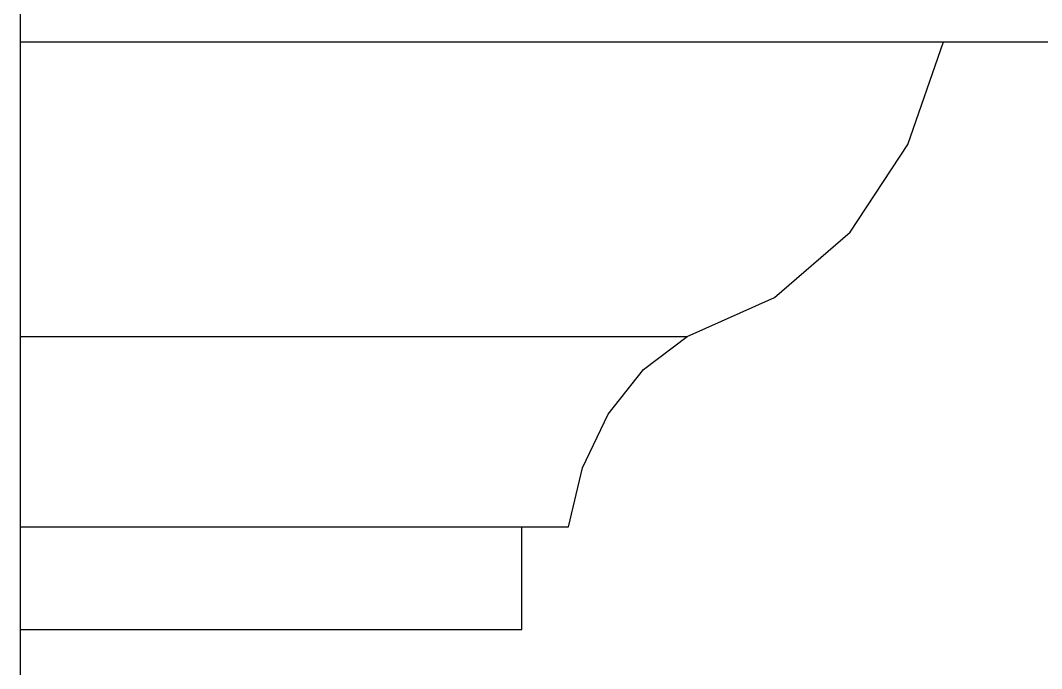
# Model space of a CAD drawing. Extents: x -24961 to 905641, y -154323 to 635957.
# Drawn here: x 437873.6 to 438128.2, y -143598.2 to -143436.7 of the extents above; entities that cross this region are included whole.
import ezdxf

# ---------------------------------------------------------------- set-up
doc = ezdxf.new("R2010")
doc.units = 0
doc.header["$LTSCALE"] = 1000
doc.header["$MEASUREMENT"] = 0

msp = doc.modelspace()

# ---------------------------------------------------------------- linework, layer by layer
for p, q in [((437873.61, -143442), (437873.61, -143407.9)), ((437873.61, -143442), (438103.78, -143442)), ((437873.61, -143515.4), (437873.61, -143442)), ((438094.89, -143467.62), (438103.78, -143442)), ((438103.78, -143442), (438133.07, -143442)), ((438080.5, -143489.42), (438094.89, -143467.62)), ((438061.67, -143505.75), (438080.5, -143489.42)), ((438039.82, -143515.4), (438061.67, -143505.75)), ((437873.61, -143515.4), (438039.82, -143515.4)), ((437873.61, -143562.88), (437873.61, -143515.4)), ((438028.99, -143523.69), (438039.82, -143515.4)), ((438020.14, -143534.81), (438028.99, -143523.69)), ((438013.78, -143548.13), (438020.14, -143534.81)), ((438010.29, -143562.88), (438013.78, -143548.13)), ((437873.61, -143562.88), (437998.67, -143562.88)), ((437873.61, -143588.45), (437873.61, -143562.88)), ((437998.67, -143588.45), (437998.67, -143562.88)), ((437998.67, -143562.88), (438010.29, -143562.88)), ((437873.61, -143588.45), (437998.67, -143588.45)), ((437873.61, -144007.94), (437873.61, -143588.45))]:
    msp.add_line(p, q)

doc.saveas('drawing.dxf')
